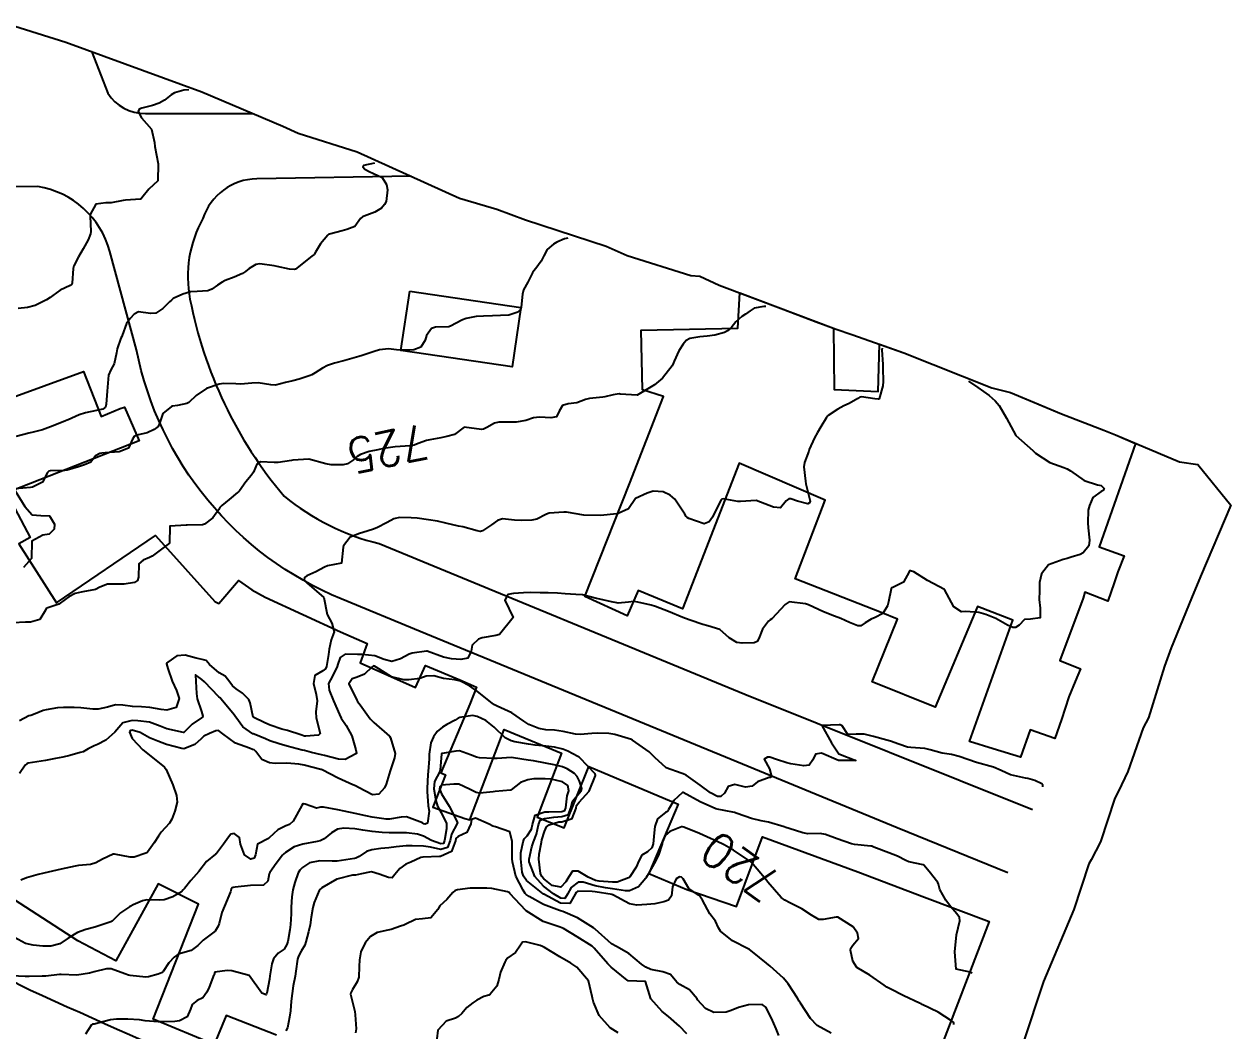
# Model space of a CAD drawing. Header units: metres. Extents: x 286371 to 293043, y 7462578 to 7466404.
# Drawn here: x 292903.4 to 293043.4, y 7462897.4 to 7463014.1 of the extents above; entities that cross this region are included whole.
import ezdxf
from ezdxf.enums import TextEntityAlignment as Align

# ---------------------------------------------------------------- set-up
doc = ezdxf.new("R2010")
doc.units = ezdxf.units.M
doc.header["$MEASUREMENT"] = 0
for name, color, linetype in [('Area', 45, 'Continuous'), ('Cotas', 45, 'Continuous'), ('Curvas de Nivel 1m', 11, 'Continuous'), ('Curvas de Nivel 5m', 15, 'Continuous'), ('Edificações', 30, 'Continuous'), ('Vias primárias', 230, 'Continuous')]:
    doc.layers.add(name, color=color, linetype=linetype)
doc.styles.add('Style-STANDARD', font='STANDARD.shx')

msp = doc.modelspace()

# ---------------------------------------------------------------- linework, layer by layer
at = {"layer": 'Area'}
msp.add_polyline3d([(292901.56, 7463014.13, 728.82), (292908.22, 7463012.03, 728.68), (292924, 7463006.26, 727.8), (292933.39, 7463002.29, 727.51), (292935.18, 7463001.48, 727.44), (292942.01, 7462999.33, 727.28), (292953.91, 7462993.94, 726.56), (292958.24, 7462992.65, 728.02), (292961.56, 7462991.42, 726.89), (292970.93, 7462988.37, 725.67), (292973.37, 7462987.3, 726.77), (292980.74, 7462984.99, 725.28), (292981.79, 7462984.9, 725.23), (292984.04, 7462983.86, 725.25), (292991.55, 7462981.01, 727.89), (292995.27, 7462979.58, 727.77), (292997.62, 7462978.74, 727.96), (292999.44, 7462978.12, 724.33), (293005.47, 7462975.99, 727.57), (293015.68, 7462971.96, 723.4), (293017.85, 7462971.41, 725.8), (293023.74, 7462968.92, 725.18), (293028.65, 7462967.02, 726.03), (293030.01, 7462966.49, 725.39), (293037.43, 7462963.36, 722.81), (293039.55, 7462963.07, 722.76), (293043.4, 7462958.32, 722.66), (293039.86, 7462950.05, 722.89), (293038.84, 7462947.56, 724.75), (293036.46, 7462941.77, 722.66), (293035.69, 7462939.67, 722.43), (293033.85, 7462933.66, 725.45), (293033.22, 7462932.51, 725.87), (293031.45, 7462927.43, 724.95), (293030.35, 7462925.15, 724.71), (293029.92, 7462924.35, 724.49), (293028.28, 7462919.3, 721.53), (293027.2, 7462917.2, 721.67), (293026.93, 7462916.74, 721.57), (293025.18, 7462911.42, 721.54), (293021.68, 7462903.09, 723.59), (293019.26, 7462895.87, 723.29)], dxfattribs=at)
at = {"layer": 'Curvas de Nivel 1m', "flags": 128}
for points, elevation in [([(292922.48, 7463006.52), (292921.92, 7463006.47), (292920.83, 7463006.15), (292920.46, 7463005.92), (292919.66, 7463005.32), (292919.04, 7463004.98), (292918.29, 7463004.7), (292917.03, 7463004.4), (292916.73, 7463004.28), (292916.6, 7463003.98), (292917.01, 7463003.26), (292918.17, 7463001.96), (292918.53, 7463000.39), (292918.57, 7462999.95), (292918.93, 7462997.94), (292918.9, 7462995.94), (292917.86, 7462994.99), (292917.05, 7462993.97), (292916.97, 7462993.87), (292916.87, 7462993.82), (292915.15, 7462993.72), (292914.87, 7462993.68), (292913.47, 7462993.42), (292912.86, 7462993.42), (292911.69, 7462993.23), (292911.04, 7462992.06), (292911.03, 7462991.87), (292911.11, 7462990.06), (292911.07, 7462989.8), (292910.8, 7462989.11), (292910.44, 7462988.42), (292910.24, 7462988.07), (292909.7, 7462987.15), (292909.14, 7462986.09), (292909.06, 7462985.78), (292908.94, 7462984.09), (292908.87, 7462983.94), (292908.72, 7462983.81), (292907.57, 7462983.26), (292906.7, 7462982.66), (292906.41, 7462982.42), (292905.97, 7462982.14), (292904.68, 7462981.51), (292903.79, 7462981.28), (292902.68, 7462981.14)], 728), ([(292944.04, 7462998), (292942.76, 7462997.75), (292942.67, 7462997.58), (292942.92, 7462997.3), (292943.43, 7462997.05), (292944.91, 7462996.33), (292945.43, 7462995.54), (292945.53, 7462994.89), (292945.38, 7462993.54), (292945.21, 7462993.19), (292944.85, 7462992.8), (292944.09, 7462992.31), (292942.84, 7462991.85), (292942.64, 7462991.77), (292942.43, 7462991.58), (292941.75, 7462990.66), (292940.81, 7462990.29), (292940.28, 7462990.15), (292938.81, 7462989.77), (292938.72, 7462989.72), (292938.62, 7462989.64), (292937.78, 7462988.66), (292937.19, 7462987.66), (292937.02, 7462987.41), (292936.77, 7462987.21), (292934.88, 7462985.7), (292934.74, 7462985.65), (292934.16, 7462985.71), (292932.75, 7462986.03), (292932.4, 7462986.09), (292930.75, 7462986.32), (292930.26, 7462986.26), (292929.51, 7462985.78), (292929.08, 7462985.45), (292928.74, 7462985.22), (292927.75, 7462984.79), (292926.72, 7462984.41), (292926.35, 7462984.2), (292925.82, 7462983.84), (292925.16, 7462983.39), (292924.7, 7462983.2), (292923.45, 7462983.12), (292922.7, 7462983.07), (292921.8, 7462982.8), (292920.69, 7462982.29), (292920.48, 7462982.13), (292920.26, 7462981.92), (292919.46, 7462981.15), (292918.66, 7462980.59), (292918.06, 7462980.56), (292916.67, 7462980.74), (292916.17, 7462980.47), (292915.67, 7462979.99), (292915.25, 7462979.39), (292914.75, 7462978), (292914.72, 7462977.91), (292914.62, 7462977.69), (292914.17, 7462976.45), (292914.09, 7462976.01), (292913.85, 7462974.74), (292913.46, 7462974.02), (292913.18, 7462973.4), (292913.04, 7462972.03), (292913.01, 7462971.54), (292912.9, 7462970.03), (292912.82, 7462969.7), (292912.5, 7462969.45), (292911.77, 7462969.33), (292910.49, 7462969.05), (292909.77, 7462968.8), (292908.48, 7462968.24), (292908.38, 7462968.2), (292908.17, 7462968.11), (292906.96, 7462967.63), (292906.46, 7462967.43), (292905.51, 7462967.09), (292904.45, 7462966.8), (292903.94, 7462966.68), (292902.45, 7462966.31)], 727), ([(292966.49, 7462989.32), (292966.1, 7462989.22), (292965.21, 7462988.83), (292964.79, 7462988.61), (292964.06, 7462987.99), (292963.67, 7462987.26), (292963.38, 7462986.65), (292962.75, 7462985.8), (292962.52, 7462985.5), (292962.37, 7462985.28), (292961.82, 7462984.2), (292961.34, 7462983.3), (292961.2, 7462982.81), (292961.07, 7462981.3), (292960.97, 7462981.01), (292960.68, 7462980.73), (292959.61, 7462980.38), (292958.67, 7462980.32), (292957.72, 7462980.3), (292956.67, 7462980.27), (292955.84, 7462980.21), (292954.66, 7462979.98), (292954.23, 7462979.83), (292953.45, 7462979.41), (292952.94, 7462979.13), (292952.65, 7462979.02), (292951.12, 7462978.97), (292950.64, 7462978.81), (292950.08, 7462978.01), (292949.92, 7462977.46), (292949.42, 7462976.66), (292948.61, 7462976.36), (292947.79, 7462976.31), (292946.61, 7462976.36), (292945.67, 7462976.47), (292944.61, 7462976.37), (292943.99, 7462976.16), (292942.6, 7462975.7), (292942.21, 7462975.58), (292940.59, 7462975.13), (292939.39, 7462974.82), (292938.58, 7462974.54), (292938, 7462974.23), (292937.15, 7462973.67), (292936.77, 7462973.46), (292936.56, 7462973.37), (292935.3, 7462972.95), (292934.55, 7462972.76), (292933.7, 7462972.56), (292932.54, 7462972.27), (292932, 7462972.28), (292930.55, 7462972.53), (292929.82, 7462972.5), (292928.54, 7462972.38), (292927.96, 7462972.39), (292926.54, 7462972.43), (292926, 7462972.37), (292924.53, 7462971.85), (292923.34, 7462971.06), (292922.51, 7462970.26), (292922.28, 7462970.11), (292921.18, 7462969.9), (292920.6, 7462969.82), (292920.5, 7462969.79), (292919.47, 7462968.95), (292919.14, 7462967.93), (292918.94, 7462967.46), (292918.46, 7462967.1), (292917.67, 7462966.74), (292916.45, 7462966.44), (292916.14, 7462966.29), (292915.95, 7462965.98), (292915.48, 7462964.94), (292914.42, 7462964.52), (292912.78, 7462964.39), (292912.42, 7462964.35), (292912.16, 7462964.31), (292911.67, 7462964.06), (292911.13, 7462963.33), (292910.4, 7462963.01), (292909.7, 7462962.78), (292908.39, 7462962.4), (292908.12, 7462962.37), (292906.39, 7462962.31), (292906.25, 7462962.28), (292906.11, 7462962.14), (292905.52, 7462960.99), (292904.36, 7462960.43), (292904.12, 7462960.4), (292902.35, 7462960.24)], 726), ([(293002.96, 7462976.54), (293002.93, 7462976.5), (293002.91, 7462976.36), (293003.01, 7462974.66), (293003.03, 7462974.21), (293003.07, 7462972.66), (293003.01, 7462972.19), (293002.58, 7462970.66), (293002.56, 7462970.62), (293002.52, 7462970.61), (293002.1, 7462970.67), (293000.53, 7462970.89), (293000.37, 7462970.85), (293000.13, 7462970.7), (292999.11, 7462970.12), (292998.51, 7462969.84), (292997.79, 7462969.45), (292996.68, 7462968.75), (292996.59, 7462968.66), (292996.49, 7462968.5), (292995.83, 7462967.41), (292995.44, 7462966.77), (292995.09, 7462966.14), (292994.49, 7462964.78), (292994.48, 7462964.74), (292994.43, 7462964.61), (292993.92, 7462963.29), (292993.86, 7462962.79), (292994.04, 7462961.13), (292994.08, 7462960.79), (292994.35, 7462959.73), (292994.57, 7462958.78), (292994.52, 7462958.59), (292994.33, 7462958.47), (292993.11, 7462958.8), (292992.35, 7462959.05), (292992.12, 7462959.05), (292991.82, 7462958.82), (292991.14, 7462958.02), (292990.33, 7462958.12), (292988.34, 7462958.87), (292986.49, 7462958.75), (292986.34, 7462958.74), (292986.18, 7462958.75), (292985.34, 7462958.92), (292984.48, 7462959.08), (292984.35, 7462959.03), (292984.27, 7462958.95), (292983.62, 7462957.66), (292983.24, 7462956.96), (292982.86, 7462956.41), (292982.3, 7462956.15), (292980.52, 7462956.79), (292980.31, 7462956.92), (292980.22, 7462957.01), (292980.03, 7462957.3), (292978.89, 7462959.03), (292978.35, 7462959.49), (292977.52, 7462959.88), (292976.36, 7462959.97), (292975.69, 7462959.74), (292974.34, 7462959.09), (292973.51, 7462957.92), (292972.32, 7462957.35), (292972.12, 7462957.32), (292970.31, 7462957.15), (292968.31, 7462957.18), (292966.32, 7462957.53), (292966.01, 7462957.53), (292964.32, 7462957.4), (292964.19, 7462957.38), (292963.91, 7462957.25), (292962.86, 7462956.71), (292962.3, 7462956.58), (292961.04, 7462956.56), (292960.3, 7462956.61), (292958.9, 7462956.73), (292958.3, 7462956.57), (292957.6, 7462956.04), (292956.56, 7462955.36), (292956.35, 7462955.29), (292956.28, 7462955.29), (292955.95, 7462955.37), (292954.29, 7462955.81), (292953.8, 7462955.9), (292952.3, 7462956.25), (292951.33, 7462956.47), (292950.3, 7462956.65), (292948.97, 7462956.82), (292948.3, 7462956.88), (292946.92, 7462956.9), (292946.3, 7462956.74), (292945.51, 7462956.32), (292944.29, 7462955.69), (292944.19, 7462955.65), (292943.94, 7462955.56), (292942.7, 7462955.15), (292942.28, 7462955.03), (292941.23, 7462954.64), (292940.44, 7462953.61), (292940.41, 7462953.46), (292940.22, 7462951.61), (292938.58, 7462951.28), (292938.22, 7462951.15), (292937.25, 7462950.62), (292936.2, 7462950.12), (292935.92, 7462949.96), (292935.89, 7462949.68), (292936.19, 7462949.32), (292938.16, 7462947.64), (292938.54, 7462945.64), (292939.08, 7462944.66), (292939.37, 7462943.63), (292939, 7462942.72), (292938.76, 7462941.63), (292938.7, 7462941), (292938.47, 7462939.64), (292938.34, 7462939.34), (292938.04, 7462939.11), (292937.1, 7462938.59), (292936.95, 7462937.66), (292937.28, 7462936.37), (292937.38, 7462935.65), (292937.24, 7462934.38), (292937.26, 7462933.65), (292937.72, 7462931.85), (292937.56, 7462931.65), (292936.06, 7462931.54), (292935.92, 7462931.55), (292935.49, 7462931.68), (292933.93, 7462932.18), (292933.27, 7462932.37), (292931.94, 7462932.83), (292931.3, 7462933.1), (292929.95, 7462933.75), (292929.62, 7462935.41), (292929.46, 7462935.78), (292928.74, 7462936.54), (292928, 7462937.04), (292927.58, 7462937.37), (292927.27, 7462937.81), (292926.71, 7462938.5), (292926.03, 7462938.9), (292924.88, 7462939.85), (292924.5, 7462940.31), (292924.05, 7462940.45), (292923.36, 7462940.57), (292922.06, 7462940.92), (292921.12, 7462940.85), (292920.05, 7462940.14), (292919.93, 7462940.04), (292919.91, 7462939.93), (292920.04, 7462939.4), (292920.55, 7462937.92), (292921.06, 7462936.85), (292921.37, 7462935.9), (292921.02, 7462934.86), (292919.96, 7462934.54), (292919.28, 7462934.62), (292917.97, 7462934.88), (292917, 7462934.94), (292915.97, 7462934.97), (292914.82, 7462935.15), (292913.97, 7462935.16), (292913.07, 7462934.92), (292911.96, 7462934.69), (292911.34, 7462934.68), (292909.97, 7462934.81), (292909.2, 7462934.85), (292907.97, 7462934.85), (292907.27, 7462934.81), (292905.96, 7462934.61), (292905.58, 7462934.52), (292904.65, 7462934.15), (292904.16, 7462933.95), (292903.95, 7462933.88), (292902.83, 7462933.3)], 724), ([(293012.97, 7462972.73), (293014.04, 7462971.98), (293015.36, 7462971.05), (293016.07, 7462970.45), (293016.51, 7462969.88), (293017.36, 7462968.43), (293018.45, 7462966.41), (293020.43, 7462964.66), (293020.75, 7462964.38), (293022.41, 7462963.29), (293024.03, 7462962.7), (293024.4, 7462962.55), (293024.81, 7462962.32), (293026.38, 7462961.21), (293027.94, 7462960.7), (293028.37, 7462960.6), (293028.7, 7462960.26), (293028.58, 7462960.04), (293028.36, 7462959.9), (293027.38, 7462959.24), (293026.99, 7462958.28), (293026.86, 7462957.75), (293026.79, 7462956.29), (293026.86, 7462955.72), (293027.01, 7462954.28), (293026.94, 7462953.6), (293026.25, 7462952.79), (293025.91, 7462952.63), (293024.89, 7462952.31), (293024.42, 7462952.15), (293024.24, 7462952.09), (293023.95, 7462952.04), (293022.23, 7462951.43), (293021.42, 7462950.38), (293021.2, 7462949.38), (293021.19, 7462948.38), (293021.17, 7462947.38), (293021.29, 7462946.38), (293021.27, 7462945.25), (293020.14, 7462945.13), (293019.45, 7462945.08), (293018.83, 7462944.41), (293018.41, 7462944.13), (293018.12, 7462944.13), (293017.47, 7462944.43), (293016.14, 7462945.19), (293014.96, 7462945.65), (293014.15, 7462945.9), (293012.64, 7462946.01), (293012.15, 7462945.97), (293011.25, 7462946.53), (293010.18, 7462948.54), (293008.2, 7462949.6), (293006.62, 7462950.6), (293006.22, 7462950.72), (293006.12, 7462950.7), (293006.06, 7462950.61), (293005.41, 7462949.4), (293004.19, 7462948.8), (293004.08, 7462948.74), (293004, 7462948.64), (293003.68, 7462947.12), (293003.57, 7462946.64), (293003.01, 7462945.78), (293002.13, 7462945.31), (293001.68, 7462945.12), (293000.98, 7462944.68), (293000.48, 7462944.33), (293000.12, 7462944.32), (292999.14, 7462944.71), (292998.13, 7462945.17), (292997.41, 7462945.46), (292996.14, 7462945.98), (292994.4, 7462946.78), (292994.16, 7462946.87), (292994.04, 7462946.9), (292992.16, 7462947.14), (292991.7, 7462946.82), (292990.13, 7462945.16), (292989.96, 7462945.02), (292989.75, 7462944.86), (292989.04, 7462943.94), (292988.64, 7462942.88), (292988.45, 7462942.52), (292988.09, 7462942.35), (292986.68, 7462942.31), (292986.09, 7462942.4), (292985.2, 7462942.93), (292984.11, 7462943.92), (292982.73, 7462944.35), (292982.12, 7462944.51), (292980.67, 7462945), (292980.13, 7462945.19), (292979.82, 7462945.32), (292978.14, 7462946.01), (292976.63, 7462946.58), (292976.15, 7462946.73), (292974.61, 7462947.09), (292974.16, 7462947.17), (292974.08, 7462947.17), (292973.52, 7462947.1), (292972.3, 7462946.97), (292972.15, 7462946.99), (292971.53, 7462947.13), (292970.17, 7462947.42), (292969.81, 7462947.52), (292968.18, 7462947.92), (292967.38, 7462947.99), (292966.18, 7462948.04), (292965.29, 7462948.12), (292964.18, 7462948.16), (292963.26, 7462948.17), (292962.18, 7462948.2), (292961.32, 7462948.15), (292960.18, 7462948.07), (292959.51, 7462947.98), (292959.18, 7462947.32), (292960.13, 7462945.3), (292958.53, 7462943.34), (292958.1, 7462943.2), (292956.52, 7462942.95), (292956.1, 7462942.8), (292955.38, 7462942.09), (292955.26, 7462941.39), (292954.88, 7462940.57), (292954.06, 7462940.45), (292952.99, 7462940.5), (292952.06, 7462940.72), (292950.14, 7462941.39), (292950.07, 7462941.39), (292948.39, 7462941.17), (292948.07, 7462941.05), (292947.07, 7462940.5), (292946.05, 7462940.21), (292945.17, 7462940.42), (292944.06, 7462940.85), (292942.61, 7462941.03), (292942.07, 7462941.02), (292940.63, 7462941.04), (292940.06, 7462940.66), (292939.78, 7462939.88), (292939.7, 7462939.62), (292939.15, 7462938.5), (292938.7, 7462937.63), (292938.76, 7462936.88), (292939.3, 7462935.62), (292939.96, 7462934.04), (292940.18, 7462933.61), (292940.76, 7462932.78), (292941.41, 7462931.59), (292941.89, 7462929.97), (292941.96, 7462929.58), (292941.94, 7462929.53), (292941.88, 7462929.48), (292940.63, 7462928.85), (292939.87, 7462928.88), (292938.24, 7462929.28), (292937.89, 7462929.37), (292936.71, 7462929.66), (292935.9, 7462929.86), (292935.65, 7462929.92), (292933.9, 7462930.38), (292932.96, 7462930.66), (292931.91, 7462931.01), (292931.39, 7462931.22), (292930.07, 7462931.77), (292929.97, 7462931.81), (292929.92, 7462931.83), (292928.77, 7462932.62), (292927.95, 7462933.76), (292927.92, 7462933.8), (292927.76, 7462934), (292926.25, 7462935.83), (292926.12, 7462935.97), (292925.99, 7462936.11), (292924.32, 7462937.86), (292924.02, 7462938.13), (292923.26, 7462938.64), (292923.3, 7462937.88), (292923.38, 7462936.49), (292923.48, 7462935.87), (292923.96, 7462934.41), (292924.12, 7462933.86), (292924.07, 7462933.74), (292923.95, 7462933.66), (292922.89, 7462932.93), (292921.93, 7462931.98), (292921.87, 7462931.95), (292919.93, 7462932.39), (292919.16, 7462932.71), (292917.94, 7462933.18), (292916.59, 7462933.33), (292915.94, 7462933.35), (292914.85, 7462933.09), (292913.92, 7462932.01), (292912.87, 7462931.07), (292911.9, 7462930.58), (292911.53, 7462930.42), (292910.83, 7462930.06), (292910.22, 7462929.74), (292909.89, 7462929.63), (292908.68, 7462929.29), (292907.88, 7462929.11), (292907.03, 7462928.96), (292905.87, 7462928.72), (292905.38, 7462928.63), (292903.87, 7462928.39), (292903.7, 7462928.34), (292903.49, 7462928.17), (292902.83, 7462927.2)], 723), ([(292902.35, 7462960), (292903.48, 7462958.18), (292904.31, 7462957.2), (292905.31, 7462957.15), (292906.31, 7462957.1), (292906.9, 7462956.13), (292906.87, 7462955.54), (292906.28, 7462954.98), (292905.57, 7462954.84), (292904.26, 7462954.16), (292904.23, 7462952.16), (292903.3, 7462951.1)], 726), ([(293021.6, 7462925.67), (293021.58, 7462925.86), (293021.48, 7462926.01), (293020.64, 7462926.38), (293019.85, 7462926.62), (293019.58, 7462926.67), (293017.85, 7462927.05), (293016.75, 7462927.56), (293015.87, 7462927.96), (293013.87, 7462928.48), (293011.88, 7462929.2), (293010.99, 7462929.42), (293009.89, 7462929.57), (293008.52, 7462929.94), (293007.9, 7462930.1), (293006.26, 7462930.24), (293005.9, 7462930.28), (293004.88, 7462930.62), (293003.91, 7462930.95), (293003.47, 7462931.08), (293001.93, 7462931.5), (293000.84, 7462931.78), (292999.93, 7462931.77), (292998.94, 7462931.72), (292998.31, 7462932.73), (292998.07, 7462932.85), (292997.95, 7462932.87), (292995.94, 7462932.76), (292997.08, 7462930.75), (292997.9, 7462929.48), (292999.87, 7462928.7), (292997.88, 7462928.73), (292995.9, 7462929.57), (292995.22, 7462929.45), (292994.9, 7462928.78), (292994.47, 7462928.18), (292993.87, 7462928.1), (292992.36, 7462928.33), (292991.88, 7462928.45), (292990.68, 7462928.84), (292989.89, 7462929.1), (292989.63, 7462929.12), (292989.27, 7462928.86), (292989.87, 7462927.74), (292990.09, 7462926.85), (292989.94, 7462926.76), (292989.85, 7462926.73), (292988.49, 7462926.23), (292987.84, 7462925.76), (292987.1, 7462925.63), (292985.84, 7462925.94), (292985.06, 7462925.71), (292984.64, 7462924.93), (292984.21, 7462924.55), (292983.82, 7462924.56), (292983.04, 7462924.96), (292981.84, 7462925.87), (292980.21, 7462927), (292979.86, 7462927.19), (292979.61, 7462927.25), (292977.87, 7462927.85), (292976.57, 7462929.05), (292975.89, 7462929.71), (292973.97, 7462931.09), (292973.91, 7462931.12), (292973.87, 7462931.14), (292971.92, 7462931.75), (292971.21, 7462931.85), (292969.92, 7462931.87), (292969.24, 7462931.85), (292967.92, 7462931.72), (292967.35, 7462931.77), (292965.93, 7462932.08), (292964.92, 7462932.23), (292963.93, 7462932.28), (292963.09, 7462932.42), (292961.94, 7462932.91), (292961.37, 7462933.29), (292959.96, 7462934.26), (292958.29, 7462935.02), (292957.97, 7462935.17), (292957.71, 7462935.35), (292955.99, 7462936.71), (292955.05, 7462937.39), (292954.01, 7462937.93), (292953.35, 7462938.09), (292952.03, 7462938.23), (292950.94, 7462938.54), (292950.03, 7462938.51), (292949.29, 7462938.21), (292948.02, 7462938.08), (292947.44, 7462938.08), (292946.03, 7462938.41), (292944.24, 7462939.55), (292944.05, 7462939.67), (292943.92, 7462939.68), (292943.73, 7462939.56), (292942.88, 7462938.72), (292942.03, 7462938.4), (292941.44, 7462938.18), (292941.07, 7462937.6), (292941.99, 7462935.72), (292942.08, 7462935.58), (292942.37, 7462935.19), (292943.55, 7462933.56), (292943.95, 7462933.11), (292945.76, 7462931.53), (292945.91, 7462931.34), (292946.44, 7462929.52), (292946.37, 7462929.02), (292945.85, 7462927.52), (292945.4, 7462925.96), (292945.18, 7462925.53), (292944.54, 7462924.82), (292943.81, 7462924.73), (292942.19, 7462925.58), (292941.83, 7462925.77), (292941.52, 7462925.9), (292939.84, 7462926.68), (292937.96, 7462927.64), (292937.85, 7462927.68), (292937.81, 7462927.69), (292935.86, 7462928.17), (292935.25, 7462928.3), (292933.87, 7462928.39), (292932.53, 7462928.38), (292931.87, 7462928.43), (292930.95, 7462928.82), (292930.28, 7462929.77), (292930.06, 7462929.94), (292929.9, 7462930.01), (292929.55, 7462930.13), (292927.91, 7462930.71), (292926.44, 7462931.83), (292925.93, 7462932.21), (292925.61, 7462932.16), (292924.9, 7462931.85), (292924.23, 7462931.55), (292923.91, 7462931.24), (292923.19, 7462930.59), (292921.9, 7462930.09), (292921.7, 7462930.1), (292919.9, 7462930.58), (292918.9, 7462930.95), (292917.92, 7462931.35), (292916.83, 7462931.97), (292915.93, 7462932.24), (292915.71, 7462932.21), (292915.62, 7462931.99), (292915.91, 7462931.27), (292917.17, 7462929.97), (292917.89, 7462929.38), (292919.66, 7462927.93), (292919.86, 7462927.66), (292920.63, 7462925.91), (292921.08, 7462924.64), (292921.13, 7462923.9), (292920.86, 7462922.83), (292920.54, 7462921.91), (292920.24, 7462921.44), (292919.76, 7462920.91), (292919.29, 7462920.4), (292918.97, 7462919.94), (292918.49, 7462919.18), (292917.71, 7462918.08), (292917.64, 7462918.02), (292917.51, 7462917.96), (292916.17, 7462917.51), (292915.7, 7462917.49), (292913.87, 7462917.85), (292913.71, 7462917.84), (292912.46, 7462917.27), (292911.7, 7462916.83), (292911.1, 7462916.64), (292909.69, 7462916.54), (292909.29, 7462916.48), (292907.68, 7462916.1), (292905.68, 7462915.64), (292905.02, 7462915.49), (292903.67, 7462915.12), (292903.02, 7462914.82)], 722), ([(293013.37, 7462904.07), (293013.32, 7462904.1), (293013.17, 7462904.15), (293011.51, 7462904.52), (293011.36, 7462906.53), (293011.57, 7462908.51), (293011.97, 7462910.14), (293011.9, 7462910.51), (293011.61, 7462910.93), (293010.88, 7462911.78), (293010.32, 7462912.53), (293009.65, 7462913.75), (293009.48, 7462914.36), (293009.39, 7462914.55), (293008.39, 7462915.86), (293007.78, 7462916.57), (293007.69, 7462916.61), (293006.05, 7462916.96), (293005.7, 7462917.12), (293004.73, 7462917.64), (293003.71, 7462917.99), (293001.99, 7462918.67), (293001.73, 7462918.77), (293001.62, 7462918.78), (292999.73, 7462918.99), (292999.37, 7462919.07), (292997.74, 7462919.65), (292996.37, 7462920.13), (292995.75, 7462920.25), (292994.32, 7462920.21), (292993.75, 7462920.31), (292992.17, 7462920.82), (292991.76, 7462920.95), (292991.57, 7462921.01), (292989.76, 7462921.58), (292988.9, 7462921.73), (292987.78, 7462921.98), (292986.12, 7462922.58), (292985.79, 7462922.69), (292984.6, 7462922.93), (292983.8, 7462923.06), (292983.64, 7462923.1), (292981.81, 7462923.94), (292979.86, 7462925), (292979.82, 7462925.02), (292979.81, 7462925.02), (292979.78, 7462925.01), (292978.76, 7462924.07), (292978.17, 7462923.03), (292978.02, 7462922.81), (292977.79, 7462922.68), (292976.88, 7462921.94), (292976.57, 7462921.05), (292976.48, 7462920.33), (292976.36, 7462919.06), (292976.21, 7462918.57), (292975.72, 7462918.13), (292975.04, 7462917.75), (292974.71, 7462917.08), (292974.41, 7462916.36), (292973.68, 7462915.23), (292973.51, 7462915.1), (292972.19, 7462914.6), (292971.66, 7462914.59), (292970.11, 7462914.71), (292969.67, 7462914.8), (292968.84, 7462915.18), (292967.68, 7462915.88), (292967.01, 7462915.88), (292966.57, 7462915.21), (292966.23, 7462914.66), (292965.66, 7462914.04), (292964.67, 7462914.23), (292963.67, 7462915.01), (292963.45, 7462915.26), (292963.31, 7462915.63), (292963.1, 7462917.26), (292963.14, 7462917.84), (292963.41, 7462919.26), (292963.47, 7462919.53), (292963.75, 7462920.49), (292963.98, 7462921.03), (292964.32, 7462921.25), (292965.41, 7462921.59), (292965.77, 7462921.62), (292966.99, 7462922), (292967.42, 7462923.2), (292967.49, 7462923.51), (292967.8, 7462923.88), (292968.94, 7462925.17), (292969.68, 7462926.99), (292969.65, 7462927.16), (292967.88, 7462929.03), (292967.8, 7462929.1), (292967.62, 7462929.19), (292966.48, 7462929.8), (292965.9, 7462930.03), (292964.92, 7462930.26), (292963.9, 7462930.38), (292962.68, 7462930.5), (292961.9, 7462930.61), (292960.34, 7462930.87), (292959.91, 7462930.98), (292959.21, 7462931.33), (292957.93, 7462932.58), (292956.97, 7462933.36), (292955.95, 7462933.83), (292955.39, 7462933.95), (292953.95, 7462933.71), (292953.74, 7462933.61), (292953.38, 7462933.41), (292952.45, 7462932.91), (292951.93, 7462932.6), (292951.3, 7462932.07), (292950.88, 7462931.45), (292950.58, 7462930.78), (292950.4, 7462929.46), (292950.4, 7462928.93), (292950.28, 7462927.46), (292950.23, 7462927.08), (292950.14, 7462925.46), (292950.14, 7462925.14), (292950.27, 7462923.46), (292950.4, 7462922.84), (292950.2, 7462921.46), (292949.9, 7462921.33), (292949.76, 7462921.38), (292949.59, 7462921.47), (292947.77, 7462922.19), (292947.13, 7462922.15), (292945.77, 7462921.9), (292945.39, 7462921.91), (292943.77, 7462922.14), (292943.04, 7462922.3), (292941.78, 7462922.58), (292940.53, 7462922.85), (292939.79, 7462923.01), (292938.11, 7462923.31), (292937.79, 7462923.29), (292937.32, 7462923.19), (292936, 7462923.67), (292935.79, 7462923.71), (292935.72, 7462923.68), (292935.6, 7462923.49), (292934.59, 7462921.7), (292934.17, 7462921.3), (292933.76, 7462921.13), (292932.81, 7462920.67), (292931.81, 7462919.74), (292931.77, 7462919.71), (292931.73, 7462919.68), (292930.48, 7462919.01), (292930.23, 7462917.77), (292930.08, 7462917.39), (292929.7, 7462917.29), (292928.96, 7462917.79), (292928.48, 7462919.03), (292928.38, 7462919.79), (292927.74, 7462920.27), (292927.38, 7462920.17), (292927.08, 7462919.81), (292926.52, 7462919.02), (292925.71, 7462917.94), (292925.65, 7462917.89), (292925.59, 7462917.84), (292924.53, 7462917.01), (292923.67, 7462915.86), (292922.72, 7462914.81), (292921.98, 7462913.89), (292921.84, 7462913.7), (292921.64, 7462913.49), (292920.64, 7462912.89), (292919.62, 7462912.57), (292919.04, 7462912.52), (292917.62, 7462912.54), (292917.13, 7462912.45), (292916.03, 7462911.98), (292915.76, 7462911.84), (292915.61, 7462911.76), (292914.56, 7462911.04), (292913.59, 7462910.1), (292913.54, 7462910.06), (292913.45, 7462910.02), (292912.07, 7462909.54), (292911.57, 7462909.38), (292910.53, 7462909.1), (292909.56, 7462908.77), (292908.51, 7462908.1), (292907.54, 7462907.45), (292906.49, 7462907.18), (292905.54, 7462907.18), (292904.42, 7462907.29), (292903.54, 7462907.51), (292902.28, 7462908.19)], 721), ([(292997.03, 7462897.11), (292995.41, 7462897.98), (292994.61, 7462898.78), (292993.45, 7462900.58), (292993.33, 7462900.8), (292993.11, 7462901.15), (292992.03, 7462902.82), (292991.49, 7462903.47), (292989.96, 7462904.85), (292989.52, 7462905.21), (292987.88, 7462906.54), (292987.54, 7462906.81), (292987.4, 7462906.89), (292985.56, 7462907.8), (292984.2, 7462908.94), (292983.96, 7462909.32), (292983.59, 7462910.07), (292982.94, 7462910.95), (292982.08, 7462912.51), (292981.8, 7462912.97), (292981.72, 7462913.06), (292981.64, 7462913.1), (292980.52, 7462913.86), (292979.86, 7462915), (292979.67, 7462915.19), (292979.44, 7462915.23), (292979.05, 7462915.01), (292978.62, 7462914.05), (292978.51, 7462913.02), (292978.15, 7462912.5), (292977.62, 7462912.33), (292976.57, 7462912.1), (292975.62, 7462912.01), (292974.48, 7462911.95), (292973.62, 7462912.1), (292971.69, 7462913.13), (292971.63, 7462913.15), (292971.61, 7462913.16), (292969.65, 7462913.47), (292969.29, 7462913.52), (292967.65, 7462913.55), (292967.42, 7462913.42), (292967.32, 7462913.2), (292966.7, 7462912.13), (292965.63, 7462912.17), (292963.7, 7462913.2), (292963.64, 7462913.23), (292963.6, 7462913.26), (292961.67, 7462914.8), (292961.32, 7462915.29), (292961.19, 7462915.78), (292961, 7462917.3), (292961.01, 7462918), (292961.27, 7462919.29), (292961.4, 7462919.63), (292961.74, 7462919.98), (292962.27, 7462920.77), (292962.36, 7462921.28), (292962.67, 7462922.38), (292963.79, 7462922.75), (292964.26, 7462922.77), (292965.79, 7462922.8), (292966.11, 7462922.9), (292966.22, 7462923.22), (292966.4, 7462924.63), (292966.57, 7462925.21), (292966.46, 7462925.83), (292965.84, 7462926.25), (292964.54, 7462926.55), (292963.84, 7462926.61), (292962.52, 7462926.6), (292961.84, 7462926.49), (292960.97, 7462926.17), (292959.89, 7462925.31), (292959.85, 7462925.28), (292959.82, 7462925.28), (292958.04, 7462925.12), (292957.82, 7462925.1), (292956.27, 7462924.91), (292955.82, 7462925.01), (292955.07, 7462925.39), (292953.83, 7462925.97), (292953.26, 7462925.98), (292951.83, 7462925.87), (292951.61, 7462925.66), (292951.59, 7462925.44), (292951.82, 7462924.84), (292952.72, 7462923.42), (292953.66, 7462921.51), (292953.63, 7462921.41), (292952.98, 7462920.18), (292952.8, 7462919.42), (292952.51, 7462918.63), (292951.72, 7462918.41), (292950.52, 7462918.65), (292949.72, 7462918.79), (292948.39, 7462918.82), (292947.72, 7462918.81), (292946.54, 7462918.7), (292945.72, 7462918.6), (292944.76, 7462918.5), (292943.72, 7462918.34), (292943.12, 7462918.15), (292942.25, 7462917.58), (292941.88, 7462917.4), (292941.7, 7462917.36), (292940.2, 7462917.1), (292939.7, 7462917.05), (292939.11, 7462917.04), (292937.7, 7462917.08), (292936.5, 7462916.86), (292935.68, 7462916.32), (292935.37, 7462915.99), (292935.18, 7462915.69), (292934.78, 7462914.57), (292934.56, 7462913.7), (292934.43, 7462912.9), (292934.37, 7462911.7), (292934.36, 7462910.95), (292934.28, 7462909.7), (292934.2, 7462909.08), (292933.98, 7462907.71), (292933.88, 7462907.38), (292933.54, 7462906.85), (292932.88, 7462906.38), (292932.31, 7462905.73), (292932.12, 7462905.13), (292931.91, 7462903.74), (292931.86, 7462903.37), (292931.54, 7462901.74), (292931.52, 7462901.68), (292931.46, 7462901.52), (292930.96, 7462901.75), (292929.49, 7462903.77), (292927.5, 7462904.32), (292926.96, 7462904.36), (292925.5, 7462904.18), (292925.42, 7462903.91), (292925.4, 7462903.84), (292924.87, 7462902.44), (292924.59, 7462901.85), (292924.11, 7462901.2), (292923.45, 7462900.88), (292922.88, 7462900.43), (292922.69, 7462899.88), (292922.32, 7462898.99), (292921.41, 7462898.51), (292920.87, 7462898.45), (292919.41, 7462898.39), (292918.95, 7462898.4), (292917.41, 7462898.52), (292916.76, 7462898.62), (292915.42, 7462898.73), (292914.12, 7462898.71), (292913.41, 7462898.62), (292911.51, 7462898.15), (292911.41, 7462898.14), (292911.32, 7462898.14), (292911.22, 7462898.06), (292910.5, 7462896.96)], 719), ([(292990.97, 7462896.83), (292990.64, 7462897.6), (292990.11, 7462898.84), (292989.44, 7462900.12), (292989.02, 7462900.43), (292987.45, 7462900.37), (292986.29, 7462900.05), (292985.44, 7462899.71), (292984.83, 7462899.53), (292983.43, 7462899.47), (292982.43, 7462899.95), (292981.51, 7462900.97), (292981.46, 7462901.07), (292980.59, 7462902.11), (292979.48, 7462902.75), (292979.13, 7462903.02), (292978.37, 7462903.9), (292977.5, 7462904.2), (292976.1, 7462904.47), (292975.51, 7462904.75), (292975.02, 7462905.08), (292973.53, 7462906.35), (292972.12, 7462907.13), (292971.55, 7462907.46), (292969.66, 7462909.16), (292969.57, 7462909.23), (292969.43, 7462909.32), (292967.59, 7462910.45), (292965.88, 7462911.22), (292965.62, 7462911.3), (292965.52, 7462911.32), (292963.63, 7462912.03), (292961.99, 7462912.93), (292961.64, 7462913.16), (292961.52, 7462913.29), (292961.27, 7462913.67), (292960.43, 7462915.3), (292960.05, 7462916.96), (292960.02, 7462917.31), (292960.01, 7462919.03), (292960, 7462919.31), (292959.75, 7462920.45), (292958.08, 7462921.02), (292957.76, 7462921.12), (292957.34, 7462921.35), (292955.77, 7462922.02), (292955.29, 7462921.86), (292955.2, 7462921.38), (292954.77, 7462920.36), (292953.74, 7462919.92), (292953.49, 7462919.66), (292953.43, 7462919.41), (292952.97, 7462918.16), (292951.71, 7462917.59), (292951.57, 7462917.58), (292949.7, 7462917.52), (292949.66, 7462917.51), (292949.43, 7462917.47), (292948.24, 7462916.94), (292947.69, 7462916.69), (292946.98, 7462916.21), (292946.4, 7462915.51), (292946.08, 7462915.11), (292945.67, 7462915.13), (292944.59, 7462915.54), (292943.68, 7462915.79), (292943.45, 7462915.78), (292942.52, 7462915.57), (292941.85, 7462915.41), (292941.67, 7462915.4), (292941.48, 7462915.4), (292939.66, 7462914.95), (292937.92, 7462913.93), (292937.64, 7462913.71), (292937.62, 7462913.68), (292937.61, 7462913.65), (292937.03, 7462912.26), (292936.87, 7462911.67), (292936.7, 7462910.56), (292936.58, 7462909.67), (292936.38, 7462908.86), (292936.07, 7462907.68), (292935.94, 7462907.29), (292935.54, 7462906.62), (292935.21, 7462906.01), (292935.12, 7462905.69), (292934.92, 7462904.27), (292934.83, 7462903.69), (292934.6, 7462902.57), (292934.47, 7462901.7), (292934.37, 7462900.79), (292934.28, 7462899.7), (292934.19, 7462898.94), (292933.93, 7462897.71), (292933.75, 7462897.35)], 718), ([(292980.29, 7462897), (292979.41, 7462897.91), (292978.14, 7462899.03), (292977.43, 7462899.6), (292976.1, 7462901.06), (292975.48, 7462903.07), (292973.49, 7462903.18), (292973.37, 7462903.22), (292971.51, 7462904.73), (292971.11, 7462905.14), (292969.54, 7462906.96), (292969.3, 7462907.17), (292967.56, 7462908.28), (292965.95, 7462909.22), (292965.58, 7462909.4), (292965.33, 7462909.47), (292963.59, 7462910.04), (292961.64, 7462911.28), (292961.61, 7462911.31), (292959.74, 7462913.31), (292959.65, 7462913.41), (292959.46, 7462913.5), (292957.65, 7462913.89), (292957.08, 7462913.92), (292955.65, 7462913.91), (292955.12, 7462913.91), (292953.65, 7462913.72), (292953.41, 7462913.64), (292953.12, 7462913.41), (292952.45, 7462912.61), (292951.62, 7462911.86), (292951.46, 7462911.6), (292951.39, 7462911.44), (292950.57, 7462910.48), (292949.6, 7462910.35), (292948.79, 7462910.28), (292947.59, 7462909.68), (292947.46, 7462909.62), (292947.04, 7462909.5), (292945.97, 7462909.13), (292945.58, 7462909.05), (292944.35, 7462908.76), (292943.57, 7462908.3), (292942.94, 7462907.57), (292942.47, 7462906.51), (292942.29, 7462905.58), (292942.26, 7462904.84), (292942.23, 7462903.58), (292942.04, 7462903.03), (292941.47, 7462902.14), (292941.29, 7462901.78), (292941.27, 7462901.6), (292941.45, 7462900.84), (292941.75, 7462899.59), (292941.79, 7462899.22), (292941.9, 7462897.59), (292941.84, 7462897.14)], 717), ([(292972.33, 7462897.12), (292971.4, 7462897.7), (292970.11, 7462899.15), (292969.45, 7462900.7), (292969.32, 7462901.17), (292969.29, 7462901.33), (292968.87, 7462903.17), (292967.51, 7462904.75), (292966.82, 7462905.2), (292965.53, 7462905.96), (292963.76, 7462907.03), (292963.54, 7462907.16), (292963.27, 7462907.26), (292961.55, 7462907.68), (292961.2, 7462907.64), (292960.96, 7462907.29), (292960.39, 7462906.45), (292959.52, 7462905.84), (292959.27, 7462905.57), (292959.15, 7462905.32), (292958.67, 7462904.16), (292958.48, 7462903.33), (292958.25, 7462902.55), (292957.46, 7462901.6), (292957.29, 7462901.51), (292956.74, 7462901.36), (292955.9, 7462900.91), (292955.44, 7462900.62), (292954.75, 7462900.07), (292954.16, 7462899.39), (292953.8, 7462899.02), (292953.42, 7462898.85), (292952.36, 7462898.47), (292951.39, 7462897.43), (292951.17, 7462895.44)], 716)]:
    msp.add_lwpolyline(points, dxfattribs=dict(at, elevation=elevation))
at = {"layer": 'Curvas de Nivel 5m', "flags": 128}
for points, elevation in [([(292989.43, 7462981.36), (292989.2, 7462981.36), (292988.08, 7462981.18), (292987.62, 7462980.89), (292987.09, 7462980.47), (292986.66, 7462980.22), (292985.97, 7462979.6), (292985.41, 7462978.92), (292985.01, 7462978.55), (292984.64, 7462978.35), (292983.53, 7462978.06), (292982.63, 7462977.92), (292981.77, 7462977.84), (292980.62, 7462977.67), (292980.19, 7462977.43), (292979.84, 7462977.01), (292979.36, 7462976.25), (292978.82, 7462975.02), (292978.75, 7462974.85), (292978.58, 7462974.49), (292977.47, 7462973.05), (292976.54, 7462972.31), (292975.77, 7462971.84), (292974.52, 7462971.09), (292972.53, 7462971.22), (292972.42, 7462971.23), (292971.75, 7462971.14), (292970.78, 7462970.9), (292970.52, 7462970.85), (292968.97, 7462970.72), (292968.52, 7462970.58), (292967.5, 7462970.21), (292966.51, 7462970.1), (292965.84, 7462969.89), (292965.46, 7462969.23), (292965.15, 7462968.57), (292964.48, 7462968.48), (292963.2, 7462968.55), (292962.48, 7462968.45), (292961.59, 7462968.17), (292960.47, 7462967.96), (292959.84, 7462967.95), (292958.47, 7462967.96), (292957.97, 7462967.85), (292957.09, 7462967.36), (292956.69, 7462967.13), (292956.46, 7462967.11), (292954.46, 7462967.39), (292953.34, 7462966.53), (292952.45, 7462966.31), (292951.72, 7462966.16), (292950.44, 7462965.9), (292950.08, 7462965.82), (292949.11, 7462965.47), (292948.63, 7462965.29), (292948.43, 7462965.25), (292948.17, 7462965.23), (292946.43, 7462965.09), (292945.08, 7462964.89), (292944.42, 7462964.76), (292943.43, 7462964.56), (292942.42, 7462964.22), (292942.02, 7462963.98), (292941.59, 7462963.6), (292940.89, 7462963.12), (292940.39, 7462963), (292939.02, 7462963.01), (292938.4, 7462963.13), (292936.41, 7462963.67), (292934.57, 7462963.54), (292934.41, 7462963.52), (292932.86, 7462963.28), (292932.41, 7462963.28), (292930.81, 7462963.36), (292930.4, 7462963.1), (292929.99, 7462962.17), (292929.73, 7462961.77), (292929.12, 7462961.03), (292928.36, 7462959.99), (292928.27, 7462959.89), (292928.16, 7462959.8), (292927.16, 7462958.99), (292926.33, 7462958.31), (292926.1, 7462958.05), (292925.97, 7462957.83), (292925.29, 7462956.85), (292924.3, 7462956.12), (292924.09, 7462956.07), (292922.3, 7462956.01), (292922.18, 7462956), (292920.29, 7462955.91), (292920.26, 7462953.91), (292918.24, 7462952.4), (292917.95, 7462952.25), (292917.19, 7462951.97), (292916.68, 7462951.53), (292916.65, 7462949.98), (292916.55, 7462949.61), (292916.18, 7462949.37), (292915.01, 7462949.18), (292914.19, 7462949.16), (292913.05, 7462949.17), (292912.18, 7462948.84), (292911.65, 7462948.57), (292910.18, 7462948.28), (292910, 7462948.25), (292909.32, 7462948.09), (292908.58, 7462947.69), (292908.16, 7462947.39), (292907.42, 7462946.84), (292906.15, 7462946.42), (292905.96, 7462946.33), (292905.85, 7462946.14), (292905.19, 7462945.08), (292904.12, 7462944.76), (292903.53, 7462944.76), (292902.12, 7462944.7)], 725), ([(293011.26, 7462898.09), (293011.27, 7462898.24), (293011.23, 7462898.35), (293011, 7462898.53), (293009.43, 7462899.54), (293007.6, 7462900.43), (293007.45, 7462900.5), (293007.26, 7462900.59), (293005.47, 7462901.41), (293003.87, 7462902.24), (293003.48, 7462902.44), (293003.16, 7462902.65), (293001.5, 7462903.82), (293000.02, 7462904.7), (292999.52, 7462905.43), (292999.28, 7462906.71), (292999.29, 7462906.96), (292999.55, 7462907.31), (293000.18, 7462908.08), (293000.07, 7462908.7), (292999.58, 7462909.41), (292997.79, 7462910.54), (292997.6, 7462910.56), (292996.1, 7462910.26), (292995.6, 7462910.29), (292994.74, 7462910.78), (292993.61, 7462911.5), (292992.24, 7462912.2), (292991.63, 7462912.51), (292991.23, 7462912.83), (292989.66, 7462914.61), (292989.56, 7462914.75), (292989.49, 7462914.86), (292988.44, 7462916.12), (292987.78, 7462916.88), (292987.7, 7462916.95), (292987.49, 7462917.1), (292985.71, 7462918.3), (292984.61, 7462918.93), (292983.73, 7462919.36), (292983.01, 7462919.68), (292981.75, 7462920.25), (292979.92, 7462921), (292979.76, 7462921.04), (292979.74, 7462921.03), (292979.67, 7462921.01), (292978.31, 7462920.48), (292977.75, 7462920.02), (292977.47, 7462919.3), (292977.42, 7462919.04), (292977, 7462917.75), (292976.64, 7462917.05), (292976.31, 7462916.44), (292975.67, 7462915.33), (292975.57, 7462915.16), (292975.52, 7462915.07), (292974.67, 7462914.07), (292973.64, 7462913.6), (292973.16, 7462913.6), (292971.65, 7462913.84), (292970.85, 7462913.95), (292969.66, 7462914.18), (292968.25, 7462914.6), (292967.67, 7462914.6), (292966.86, 7462914), (292966.44, 7462913.21), (292966.12, 7462912.73), (292965.64, 7462912.74), (292964.79, 7462913.24), (292963.66, 7462914.13), (292962.65, 7462915.27), (292962, 7462916.98), (292962, 7462917.28), (292962.3, 7462918.7), (292962.49, 7462919.27), (292962.84, 7462920.18), (292963.07, 7462921.26), (292963.25, 7462921.78), (292963.78, 7462922.01), (292964.86, 7462922.16), (292965.78, 7462922.21), (292966.55, 7462922.45), (292966.82, 7462923.21), (292967.01, 7462924.01), (292967.82, 7462924.96), (292968.03, 7462925.19), (292968.1, 7462925.46), (292967.84, 7462926.31), (292967.54, 7462926.88), (292967.25, 7462927.2), (292966.4, 7462927.75), (292965.87, 7462927.98), (292964.9, 7462928.21), (292963.87, 7462928.42), (292962.48, 7462928.67), (292961.88, 7462928.77), (292960.15, 7462929.04), (292959.88, 7462929.06), (292958.26, 7462928.96), (292957.88, 7462928.94), (292956.22, 7462929.03), (292955.88, 7462929.09), (292955.19, 7462929.38), (292953.89, 7462929.84), (292953.48, 7462929.82), (292951.89, 7462929.53), (292951.83, 7462929.49), (292951.81, 7462929.44), (292951.67, 7462927.62), (292951.6, 7462927.44), (292950.99, 7462926.29), (292950.93, 7462925.45), (292951.17, 7462924.08), (292951.35, 7462923.44), (292951.78, 7462922.69), (292952.41, 7462921.42), (292952.39, 7462920.79), (292952.17, 7462919.43), (292952.05, 7462919.11), (292951.73, 7462919.04), (292950.67, 7462919.45), (292949.74, 7462919.95), (292949.03, 7462920.19), (292947.75, 7462920.31), (292946.94, 7462920.31), (292945.75, 7462920.31), (292944.92, 7462920.37), (292943.75, 7462920.5), (292942.68, 7462920.64), (292941.75, 7462920.78), (292940.48, 7462920.88), (292939.75, 7462920.75), (292939.04, 7462920.33), (292938.19, 7462919.64), (292937.73, 7462919.4), (292937.39, 7462919.32), (292935.72, 7462919), (292934.72, 7462918.7), (292933.71, 7462918.06), (292933.53, 7462917.89), (292933.37, 7462917.72), (292932.64, 7462916.78), (292931.9, 7462915.74), (292931.83, 7462915.58), (292931.66, 7462914.73), (292931.15, 7462914.25), (292929.65, 7462914.21), (292927.86, 7462914.01), (292927.65, 7462913.98), (292927.52, 7462913.94), (292927.42, 7462913.81), (292927.32, 7462913.49), (292926.62, 7462911.82), (292926.33, 7462911.09), (292926, 7462909.83), (292925.91, 7462909.5), (292925.57, 7462908.91), (292924.95, 7462908.46), (292924.15, 7462907.86), (292923.84, 7462907.57), (292923.55, 7462907.27), (292922.75, 7462906.67), (292921.53, 7462906.34), (292921.22, 7462906.21), (292920.78, 7462905.91), (292920.17, 7462905.26), (292919.5, 7462904.26), (292919.34, 7462904.08), (292918.94, 7462903.93), (292917.83, 7462903.61), (292917.49, 7462903.57), (292915.69, 7462903.78), (292915.49, 7462903.83), (292915.08, 7462903.99), (292913.5, 7462904.55), (292912.96, 7462904.56), (292911.5, 7462904.21), (292910.98, 7462904.05), (292909.49, 7462903.8), (292907.7, 7462903.9), (292907.49, 7462903.9), (292905.92, 7462903.71), (292905.49, 7462903.69), (292903.98, 7462903.68), (292903.49, 7462903.67), (292901.94, 7462903.75)], 720)]:
    msp.add_lwpolyline(points, dxfattribs=dict(at, elevation=elevation))
at = {"layer": 'Edificações'}
for points in [[(292948.12, 7462983.16), (292961.03, 7462981.26), (292960, 7462974.36), (292947.09, 7462976.26)], [(293023.74, 7462968.92), (293028.65, 7462967.02), (293030.01, 7462966.49), (293032.34, 7462965.5), (293028.14, 7462953.5), (293031.01, 7462952.44), (293030.3, 7462950.61), (293029.86, 7462949.32), (293029.14, 7462947.21), (293026.47, 7462948.26), (293026.25, 7462947.56), (293023.55, 7462940.31), (293025.97, 7462939.35), (293025.32, 7462937.89), (293024.61, 7462936.12), (293023.75, 7462933.47), (293022.98, 7462931.26), (293020.1, 7462932.29), (293019, 7462929.09), (293015.84, 7462930.07), (293013.06, 7462930.93), (293018.12, 7462944.98), (293014.01, 7462946.57), (293009.1, 7462934.91), (293001.77, 7462937.83), (293004.73, 7462945.13), (293002.83, 7462945.87), (292992.84, 7462949.79), (292996.32, 7462958.93), (292986.35, 7462963.19), (292979.76, 7462946.3), (292974.64, 7462948.42), (292973.35, 7462945.51), (292968.43, 7462947.75), (292973.61, 7462960.81), (292977.57, 7462970.93), (292975.13, 7462971.7), (292974.99, 7462978.64), (292986.19, 7462978.88), (292986.41, 7462982.96), (292997.28, 7462978.86), (292997.37, 7462971.76), (293002.47, 7462971.53), (293002.65, 7462976.99), (293005.47, 7462975.99), (293015.68, 7462971.96), (293017.85, 7462971.41), (293020.62, 7462970.24)]]:
    msp.add_lwpolyline(points, close=True, dxfattribs=at)
for points in [[(292896.53, 7462968.85), (292910.28, 7462973.82), (292912.33, 7462968.63), (292914.52, 7462969.54), (292915.03, 7462969.72), (292916.74, 7462965.81), (292899.94, 7462959.23)], [(292902.32, 7462957.93), (292904.1, 7462954.58), (292902.77, 7462953.86), (292907.15, 7462947), (292918.64, 7462954.81), (292925.51, 7462947.17), (292925.96, 7462946.93), (292928.24, 7462949.6), (292929.79, 7462948.52), (292931.34, 7462947.67), (292940.1, 7462943.64), (292943.18, 7462942.27), (292942.36, 7462940.05), (292948.81, 7462937.18), (292949.94, 7462939.74), (292953.94, 7462938.08), (292955.87, 7462937.23), (292955.1, 7462935.26), (292951.73, 7462927.28), (292952.28, 7462927.05), (292950.82, 7462923.3), (292954.51, 7462922.01), (292955.11, 7462921.82), (292959.07, 7462932.33), (292965.72, 7462929.56), (292962.91, 7462922.15), (292966.03, 7462920.91), (292968.9, 7462928.02), (292979.27, 7462923.67), (292975.88, 7462915.6), (292980.27, 7462913.74), (292986.05, 7462911.79), (292989.06, 7462919.85), (293000.1, 7462915.8), (293007.85, 7462912.88), (293015.36, 7462910.04), (292999.72, 7462869.32)], [(292932.68, 7462896.85), (292926.81, 7462899.15), (292925.43, 7462895.78), (292918.34, 7462898.7), (292923.61, 7462912.06), (292918.92, 7462914.4), (292914.02, 7462905.47), (292909.61, 7462907.79), (292900.14, 7462913.92)]]:
    msp.add_lwpolyline(points, dxfattribs=at)
at = {"layer": 'Vias primárias'}
for points in [[(292911.21, 7463011.01), (292913.08, 7463006.13, 0.259392), (292917.45, 7463003.75), (292929.89, 7463003.77)], [(293017.51, 7462915.7), (293004.69, 7462920.9), (292949.33, 7462943.7), (292940.19, 7462947.46, -0.250739), (292916.42, 7462976.35), (292913.33, 7462987.77, 0.295231), (292904.97, 7462995.28), (292874.33, 7462995.01), (292859.67, 7462994.7, 0.163099), (292853.14, 7462992.36, 0.284387), (292851.99, 7462989.19), (292858.12, 7462968.73, 0.092134), (292885.69, 7462915.1, 0.077166), (292904.06, 7462902.11, 0.013752), (292997.5, 7462862.92)], [(292948.28, 7462996.51), (292930.37, 7462996.19, 0.318652), (292924.13, 7462991.59, 0.177547), (292922.63, 7462982.24, 0.128304), (292933.55, 7462959.37, 0.110623), (292944.59, 7462953.87), (292987.01, 7462936.43), (293020.37, 7462923.05)]]:
    msp.add_lwpolyline(points, format="xyb", dxfattribs=at)
msp.add_lwpolyline([(292963.39, 7462868.99), (292950.72, 7462874.25), (292919.19, 7462887.21, -0.036856), (292891.54, 7462901.03, -0.126762), (292874.8, 7462917.9, -0.020675), (292856.64, 7462952.12, -0.039733), (292852.02, 7462964.15, 0.023574), (292846.96, 7462978.67, -0.01296), (292844.77, 7462984.57, 0.339299), (292830.44, 7462994.09), (292800.39, 7462993.48, 0.457438), (292787.4, 7462977.81), (292798.51, 7462947.38), (292826.82, 7462874.62), (292829.72, 7462866.38, 0.265788), (292838.45, 7462858.83), (292924.73, 7462826.12, 0.022224), (292929.26, 7462824.55, 0.246378), (292934.9, 7462826.87, 0.077779), (292936.44, 7462828.86), (292961.28, 7462854.76, 0.062659), (292966, 7462860.06, 0.536561), (292963.39, 7462868.99)], format="xyb", close=True, dxfattribs=at)

# ---------------------------------------------------------------- texts
at = {"layer": 'Cotas', "style": 'Style-STANDARD'}
for s, rotation, p in [('725', 191.9852, (292945.6, 7462964.88, 725)), ('720', 144.7208, (292986.48, 7462916.4, 720))]:
    msp.add_text(s, height=4, rotation=rotation, dxfattribs=at).set_placement(p, align=Align.MIDDLE_CENTER)

doc.saveas('drawing.dxf')
